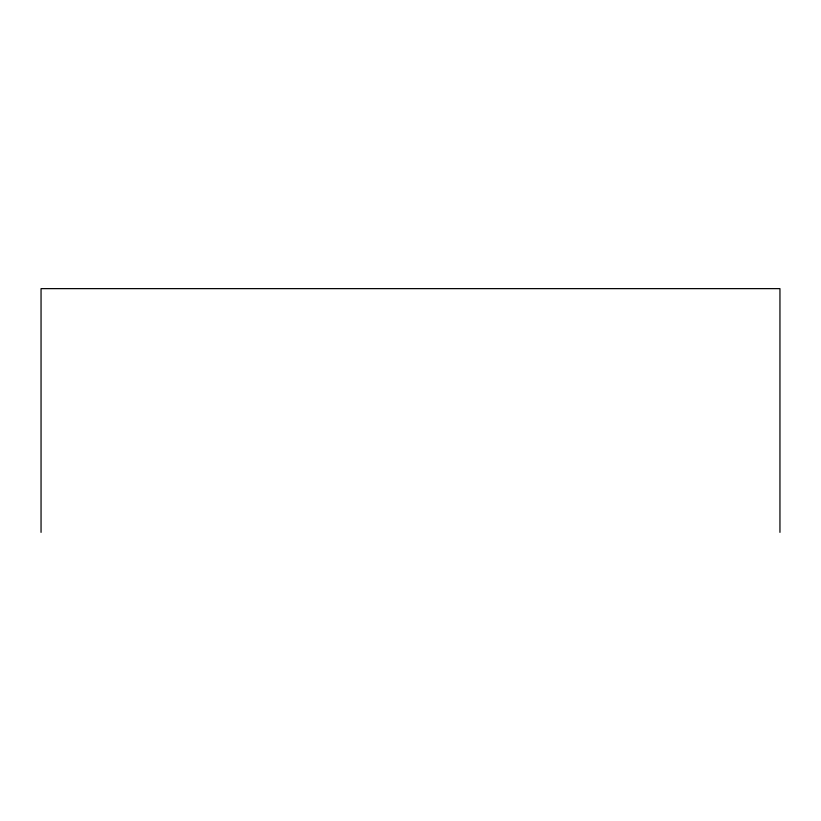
<?xml version="1.0" encoding="UTF-8"?>
<svg xmlns="http://www.w3.org/2000/svg" width="821" height="821" viewBox="0 0 821 821"><rect width="100%" height="100%" fill="white"/><g stroke="black" fill="none" stroke-linecap="round" stroke-linejoin="round"><path stroke-width="1.23" d="M779.95 532.367L779.95 288.633L41.05 288.633L41.05 532.367"/></g></svg>
